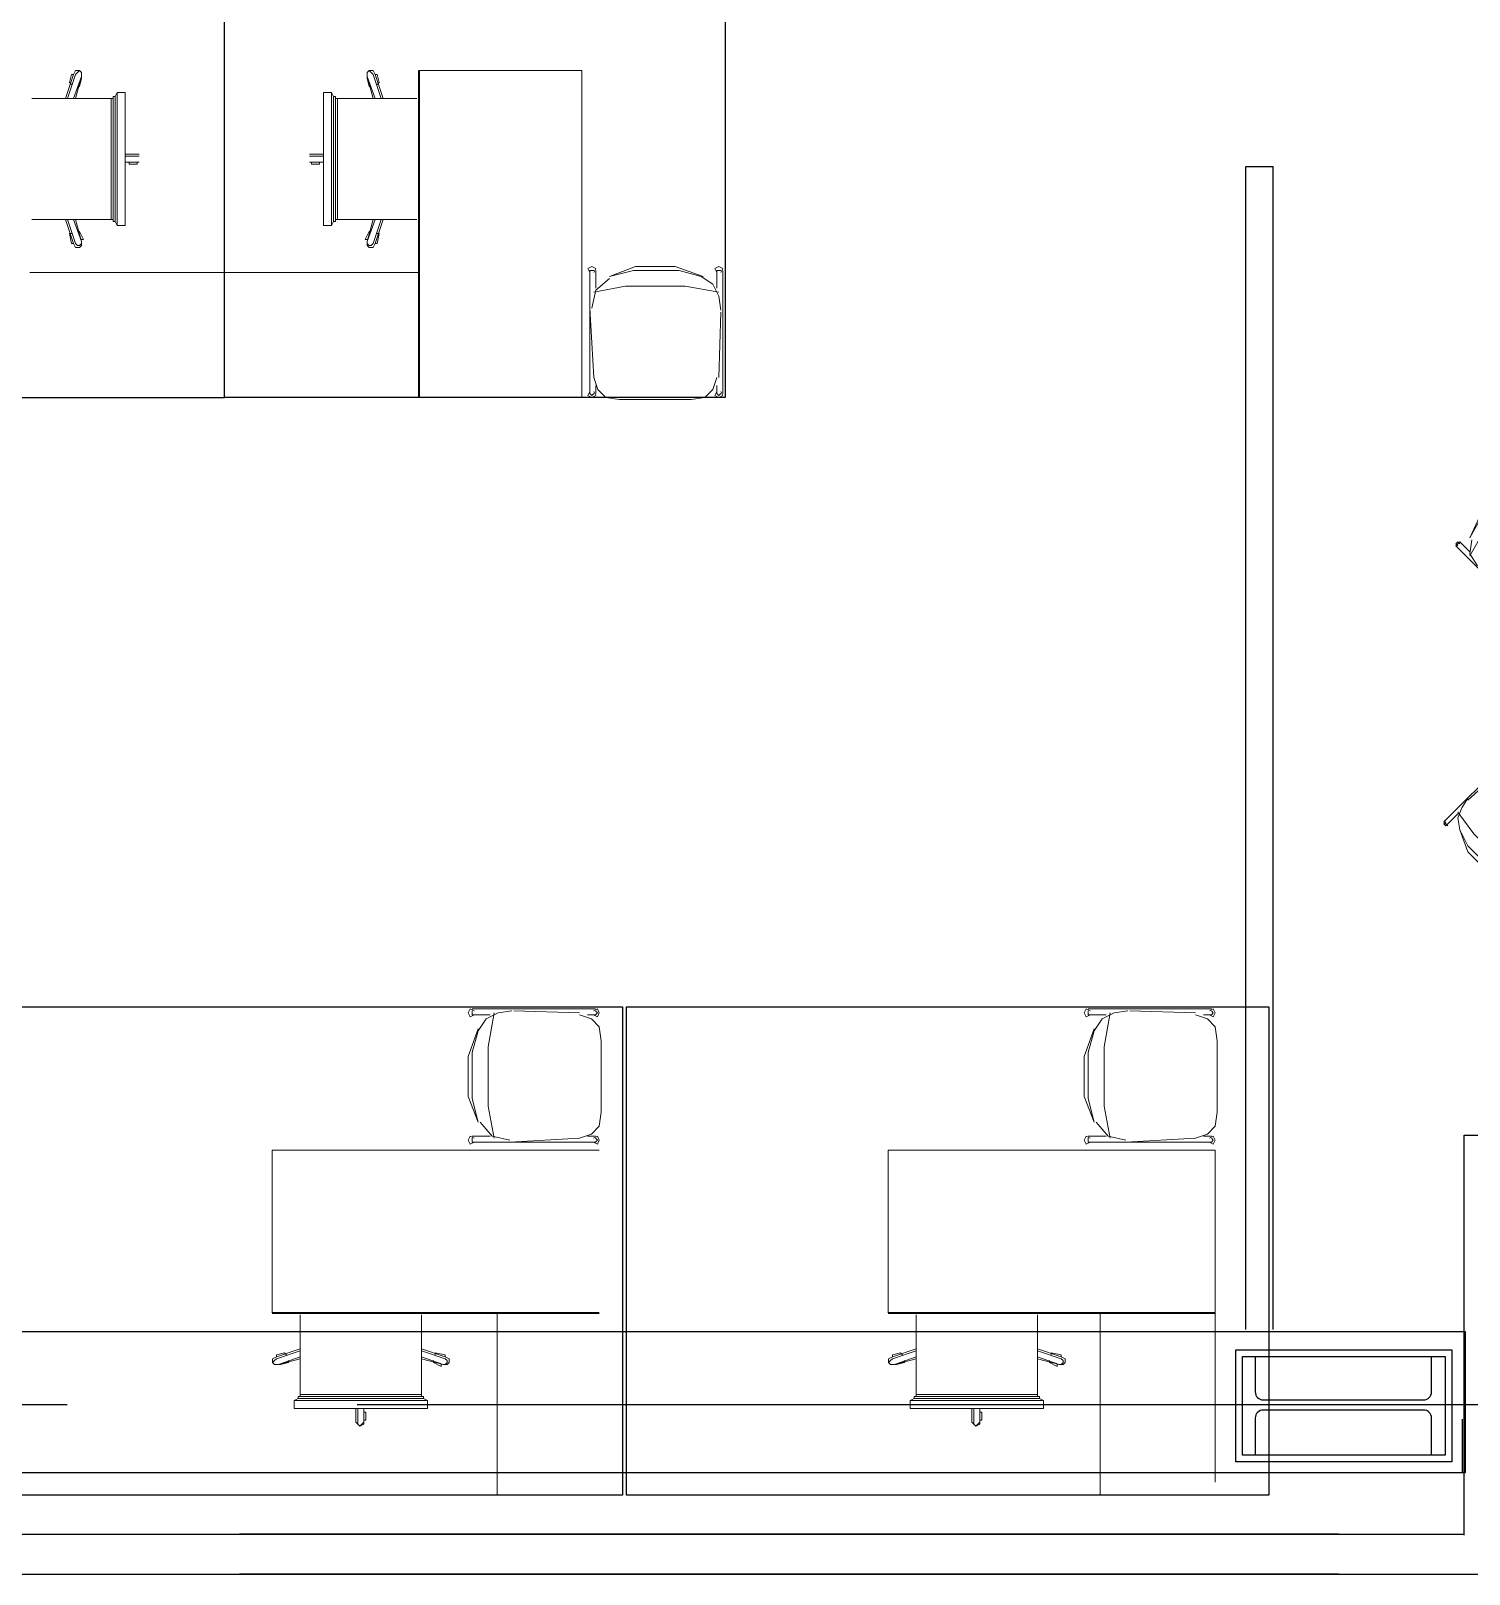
# Model space of a CAD drawing. Header units: millimetres. Extents: x 2148 to 2681, y 758 to 986.
# Drawn here: x 2612.833 to 2615.483, y 926.658 to 929.501 of the extents above; entities that cross this region are included whole.
import ezdxf

# ---------------------------------------------------------------- set-up
doc = ezdxf.new("R2010")
doc.units = ezdxf.units.MM
doc.linetypes.add('CENTER2', pattern=[28.575, 19.05, -3.175, 3.175, -3.175])
for name, color, linetype in [('at_Entity', 7, 'Continuous'), ('COLUMN', 7, 'Continuous'), ('D', 1, 'Continuous'), ('DR', 7, 'Continuous'), ('S-COLS', 6, 'Continuous'), ('S_GRID LINES', 252, 'Continuous')]:
    doc.layers.add(name, color=color, linetype=linetype)

# ---------------------------------------------------------------- blocks, each defined once
blk = doc.blocks.new('R')
at = {"layer": 'at_Entity', "color": 0, "lineweight": 15}
for p, q in [((-77676.6371, -2183.0027), (-77676.6445, -2183.0101)), ((-77676.6408, -2183.0027), (-77676.6445, -2183.0064)), ((-77676.6371, -2183.0064), (-77676.6408, -2183.0027)), ((-77676.6371, -2183.0027), (-77676.5127, -2183.1308)), ((-77676.692, -2183.0467), (-77676.6518, -2183.0284)), ((-77676.6847, -2183.0467), (-77676.6518, -2183.0284)), ((-77676.6225, -2183.0284), (-77676.6628, -2183.0576)), ((-77676.6298, -2183.0247), (-77676.6518, -2183.0284)), ((-77676.6445, -2183.0064), (-77676.6408, -2183.0101)), ((-77676.6262, -2183.0284), (-77676.6445, -2183.0101)), ((-77676.6115, -2183.032), (-77676.6298, -2183.0247)), ((-77676.5932, -2183.043), (-77676.6115, -2183.032)), ((-77676.165, -2183.0174), (-77676.2931, -2183.1455)), ((-77676.1796, -2183.043), (-77676.1613, -2183.0247)), ((-77676.1577, -2183.0174), (-77676.165, -2183.0174)), ((-77676.1613, -2183.0174), (-77676.165, -2183.021)), ((-77676.1577, -2183.021), (-77676.1613, -2183.0174)), ((-77676.1613, -2183.0247), (-77676.1577, -2183.021)), ((-77676.1577, -2183.0247), (-77676.1577, -2183.0174)), ((-77676.7323, -2183.0942), (-77676.6847, -2183.0467)), ((-77676.7323, -2183.0869), (-77676.692, -2183.0467)), ((-77676.6628, -2183.0576), (-77676.725, -2183.1162)), ((-77676.531, -2183.1162), (-77676.5969, -2183.0467)), ((-77676.2711, -2183.1345), (-77676.2053, -2183.0613)), ((-77676.1906, -2183.0503), (-77676.2089, -2183.0613)), ((-77676.1723, -2183.043), (-77676.1906, -2183.0503)), ((-77676.1833, -2183.043), (-77676.143, -2183.0723)), ((-77676.1504, -2183.0467), (-77676.1723, -2183.043)), ((-77676.1211, -2183.0613), (-77676.1504, -2183.0467)), ((-77676.1101, -2183.0613), (-77676.1504, -2183.0467)), ((-77676.0698, -2183.1089), (-77676.1211, -2183.0613)), ((-77676.0698, -2183.1016), (-77676.1101, -2183.0613)), ((-77676.7323, -2183.0869), (-77676.7506, -2183.1272)), ((-77676.143, -2183.0723), (-77676.0808, -2183.1345)), ((-77676.7506, -2183.1272), (-77676.7323, -2183.0942)), ((-77676.725, -2183.1162), (-77676.7506, -2183.1601)), ((-77676.0698, -2183.1016), (-77676.0552, -2183.1418)), ((-77676.0552, -2183.1418), (-77676.0698, -2183.1089)), ((-77676.7726, -2183.1345), (-77676.7762, -2183.1382)), ((-77676.7689, -2183.1345), (-77676.7762, -2183.1418)), ((-77676.7762, -2183.1382), (-77676.7726, -2183.1418)), ((-77676.7762, -2183.1418), (-77676.6518, -2183.2663)), ((-77676.7689, -2183.1382), (-77676.7726, -2183.1345)), ((-77676.7506, -2183.1528), (-77676.7689, -2183.1345)), ((-77676.7469, -2183.1308), (-77676.7506, -2183.1565)), ((-77676.5237, -2183.1345), (-77676.5347, -2183.1199)), ((-77676.5273, -2183.1528), (-77676.5237, -2183.1345)), ((-77676.5164, -2183.1345), (-77676.5237, -2183.1272)), ((-77676.52, -2183.1308), (-77676.5164, -2183.1345)), ((-77676.52, -2183.1345), (-77676.5127, -2183.1345)), ((-77676.5127, -2183.1308), (-77676.5164, -2183.1272)), ((-77676.5164, -2183.1345), (-77676.5127, -2183.1308)), ((-77676.5127, -2183.1345), (-77676.5127, -2183.1272)), ((-77676.2894, -2183.1455), (-77676.2931, -2183.1491)), ((-77676.2931, -2183.1455), (-77676.2858, -2183.1528)), ((-77676.2858, -2183.1491), (-77676.2785, -2183.1455)), ((-77676.2711, -2183.1345), (-77676.2821, -2183.1491)), ((-77676.0808, -2183.1345), (-77676.0515, -2183.1748)), ((-77676.0515, -2183.1711), (-77676.0552, -2183.1455)), ((-77676.7506, -2183.1565), (-77676.736, -2183.1784)), ((-77676.5347, -2183.1674), (-77676.6115, -2183.2443)), ((-77676.5383, -2183.1674), (-77676.5273, -2183.1528)), ((-77676.2931, -2183.1491), (-77676.2894, -2183.1528)), ((-77676.2894, -2183.1528), (-77676.2858, -2183.1491)), ((-77676.2821, -2183.1491), (-77676.2785, -2183.1674)), ((-77676.2785, -2183.1674), (-77676.2675, -2183.1821)), ((-77676.0259, -2183.1565), (-77676.154, -2183.2846)), ((-77676.0662, -2183.1931), (-77676.0515, -2183.1711)), ((-77676.0515, -2183.1674), (-77676.0332, -2183.1491)), ((-77676.0296, -2183.1491), (-77676.0332, -2183.1528)), ((-77676.0259, -2183.1491), (-77676.0332, -2183.1491)), ((-77676.0259, -2183.1528), (-77676.0296, -2183.1491)), ((-77676.0296, -2183.1565), (-77676.0259, -2183.1528)), ((-77676.0259, -2183.1565), (-77676.0259, -2183.1491)), ((-77676.6628, -2183.248), (-77676.7396, -2183.1784)), ((-77676.2675, -2183.1821), (-77676.1943, -2183.2589)), ((-77676.143, -2183.2626), (-77676.0662, -2183.1931)), ((-77676.6591, -2183.2443), (-77676.6445, -2183.2553)), ((-77676.6445, -2183.2626), (-77676.6518, -2183.2553)), ((-77676.6445, -2183.2553), (-77676.6262, -2183.2516)), ((-77676.6262, -2183.2516), (-77676.6115, -2183.2406)), ((-77676.1906, -2183.2589), (-77676.176, -2183.2699)), ((-77676.6518, -2183.2663), (-77676.6481, -2183.2699)), ((-77676.6518, -2183.2699), (-77676.6445, -2183.2699)), ((-77676.6445, -2183.2663), (-77676.6481, -2183.2626)), ((-77676.6481, -2183.2699), (-77676.6445, -2183.2663)), ((-77676.6445, -2183.2699), (-77676.6445, -2183.2626)), ((-77676.176, -2183.2699), (-77676.1577, -2183.2736)), ((-77676.1613, -2183.2772), (-77676.154, -2183.2699)), ((-77676.1613, -2183.2772), (-77676.154, -2183.2846)), ((-77676.1577, -2183.2772), (-77676.1613, -2183.2809)), ((-77676.1613, -2183.2809), (-77676.1577, -2183.2846)), ((-77676.1577, -2183.2736), (-77676.143, -2183.2626)), ((-77676.1577, -2183.2846), (-77676.154, -2183.2809)), ((-77676.1357, -2183.5078), (-77676.1394, -2183.5115)), ((-77676.1321, -2183.5078), (-77676.1394, -2183.5151)), ((-77676.1394, -2183.5115), (-77676.1357, -2183.5151)), ((-77676.1394, -2183.5151), (-77676.1321, -2183.5225)), ((-77676.1321, -2183.5115), (-77676.1357, -2183.5078)), ((-77676.0076, -2183.6359), (-77676.1321, -2183.5078)), ((-77676.7982, -2183.6506), (-77676.6701, -2183.5225)), ((-77676.6811, -2183.5444), (-77676.7543, -2183.6103)), ((-77676.6664, -2183.5334), (-77676.6811, -2183.5444)), ((-77676.6664, -2183.5225), (-77676.6701, -2183.5261)), ((-77676.6628, -2183.5225), (-77676.6701, -2183.5225)), ((-77676.6628, -2183.5298), (-77676.6701, -2183.5371)), ((-77676.6628, -2183.5261), (-77676.6664, -2183.5225)), ((-77676.6664, -2183.5298), (-77676.6628, -2183.5261)), ((-77676.6481, -2183.5371), (-77676.6664, -2183.5334)), ((-77676.6628, -2183.5298), (-77676.6628, -2183.5225)), ((-77676.6335, -2183.5481), (-77676.6481, -2183.5371)), ((-77676.1723, -2183.5334), (-77676.2492, -2183.6066)), ((-77676.1577, -2183.5225), (-77676.1723, -2183.5334)), ((-77676.1394, -2183.5188), (-77676.1577, -2183.5225)), ((-77676.1247, -2183.5298), (-77676.1394, -2183.5188)), ((-77676.1211, -2183.5298), (-77676.0479, -2183.592)), ((-77676.6298, -2183.5481), (-77676.5566, -2183.6213)), ((-77676.0369, -2183.6103), (-77676.0479, -2183.592)), ((-77676.7652, -2183.6249), (-77676.7726, -2183.6432)), ((-77676.7543, -2183.6066), (-77676.7652, -2183.6249)), ((-77676.5456, -2183.6396), (-77676.5566, -2183.6249)), ((-77676.2565, -2183.6249), (-77676.2602, -2183.6432)), ((-77676.2455, -2183.6103), (-77676.2565, -2183.6249)), ((-77676.0332, -2183.6176), (-77676.0589, -2183.6579)), ((-77676.0296, -2183.6286), (-77676.0369, -2183.6103)), ((-77676.0332, -2183.6506), (-77676.0296, -2183.6286)), ((-77676.0296, -2183.6213), (-77676.0113, -2183.6396)), ((-77676.7982, -2183.6506), (-77676.7909, -2183.6579)), ((-77676.7945, -2183.6506), (-77676.7982, -2183.6542)), ((-77676.7982, -2183.6542), (-77676.7945, -2183.6579)), ((-77676.7945, -2183.6579), (-77676.7909, -2183.6542)), ((-77676.7726, -2183.6359), (-77676.7909, -2183.6542)), ((-77676.7726, -2183.6323), (-77676.7433, -2183.6725)), ((-77676.7726, -2183.6432), (-77676.7689, -2183.6652)), ((-77676.553, -2183.6725), (-77676.542, -2183.6579)), ((-77676.542, -2183.6579), (-77676.5456, -2183.6396)), ((-77676.5383, -2183.6542), (-77676.5456, -2183.6615)), ((-77676.531, -2183.6542), (-77676.5383, -2183.6542)), ((-77676.5347, -2183.6542), (-77676.5383, -2183.6579)), ((-77676.531, -2183.6579), (-77676.5347, -2183.6542)), ((-77676.5347, -2183.6615), (-77676.531, -2183.6579)), ((-77676.531, -2183.6615), (-77676.531, -2183.6542)), ((-77676.2638, -2183.6396), (-77676.2711, -2183.6469)), ((-77676.2675, -2183.6396), (-77676.2711, -2183.6432)), ((-77676.2711, -2183.6432), (-77676.2675, -2183.6469)), ((-77676.1467, -2183.7713), (-77676.2711, -2183.6469)), ((-77676.2675, -2183.6396), (-77676.2602, -2183.6469)), ((-77676.2638, -2183.6432), (-77676.2675, -2183.6396)), ((-77676.2602, -2183.6432), (-77676.2492, -2183.6579)), ((-77676.2528, -2183.6579), (-77676.1833, -2183.7347)), ((-77676.0589, -2183.6579), (-77676.1211, -2183.7201)), ((-77676.0515, -2183.6798), (-77676.0332, -2183.6506)), ((-77676.0479, -2183.6908), (-77676.0332, -2183.6506)), ((-77676.0149, -2183.6359), (-77676.0113, -2183.6396)), ((-77676.0149, -2183.6396), (-77676.0076, -2183.6396)), ((-77676.0076, -2183.6359), (-77676.0113, -2183.6323)), ((-77676.0113, -2183.6396), (-77676.0076, -2183.6359)), ((-77676.0076, -2183.6396), (-77676.0076, -2183.6323)), ((-77676.7543, -2183.6945), (-77676.7689, -2183.6652)), ((-77676.7543, -2183.7055), (-77676.7689, -2183.6652)), ((-77676.7433, -2183.6725), (-77676.6811, -2183.7347)), ((-77676.6591, -2183.7896), (-77676.531, -2183.6615)), ((-77676.553, -2183.6725), (-77676.6225, -2183.7494)), ((-77676.0991, -2183.7274), (-77676.0515, -2183.6798)), ((-77676.703, -2183.7457), (-77676.7543, -2183.6945)), ((-77676.714, -2183.7457), (-77676.7543, -2183.7055)), ((-77676.0918, -2183.7311), (-77676.0479, -2183.6908)), ((-77676.6811, -2183.7347), (-77676.6408, -2183.764)), ((-77676.1796, -2183.7311), (-77676.1577, -2183.7457)), ((-77676.1211, -2183.7201), (-77676.1613, -2183.7457)), ((-77676.1321, -2183.7457), (-77676.0991, -2183.7274)), ((-77676.0918, -2183.7311), (-77676.1321, -2183.7457)), ((-77676.714, -2183.7457), (-77676.6737, -2183.7604)), ((-77676.6737, -2183.7604), (-77676.703, -2183.7457)), ((-77676.6701, -2183.7604), (-77676.6445, -2183.764)), ((-77676.6445, -2183.764), (-77676.6628, -2183.7823)), ((-77676.6445, -2183.764), (-77676.6225, -2183.7494)), ((-77676.6628, -2183.7823), (-77676.6664, -2183.786)), ((-77676.6664, -2183.7823), (-77676.6591, -2183.7896)), ((-77676.6664, -2183.786), (-77676.6628, -2183.7896)), ((-77676.6628, -2183.7896), (-77676.6591, -2183.786))]:
    blk.add_line(p, q, dxfattribs=at)
at = {"layer": 'at_Entity', "color": 0, "lineweight": 35}
for p, q in [((-77676.4029, -2183.204), (-77676.4468, -2183.2077)), ((-77676.3626, -2183.2114), (-77676.4029, -2183.204)), ((-77676.4871, -2183.2187), (-77676.5237, -2183.237)), ((-77676.4468, -2183.2077), (-77676.4871, -2183.2187)), ((-77676.3224, -2183.226), (-77676.3626, -2183.2114)), ((-77676.2858, -2183.2516), (-77676.3224, -2183.226)), ((-77676.5237, -2183.237), (-77676.5566, -2183.2663)), ((-77676.2565, -2183.2809), (-77676.2858, -2183.2516)), ((-77676.5566, -2183.2663), (-77676.5822, -2183.2992)), ((-77676.2345, -2183.3175), (-77676.2565, -2183.2809)), ((-77676.5822, -2183.2992), (-77676.6005, -2183.3395)), ((-77676.2199, -2183.3578), (-77676.2345, -2183.3175)), ((-77676.6005, -2183.3395), (-77676.6115, -2183.3797)), ((-77676.2162, -2183.4017), (-77676.2199, -2183.3578)), ((-77676.6115, -2183.3797), (-77676.6115, -2183.4236)), ((-77676.2199, -2183.4456), (-77676.2162, -2183.4017)), ((-77676.6115, -2183.4236), (-77676.6005, -2183.4639)), ((-77676.2345, -2183.4859), (-77676.2199, -2183.4456)), ((-77676.6005, -2183.4639), (-77676.5822, -2183.5042)), ((-77676.2565, -2183.5225), (-77676.2345, -2183.4859)), ((-77676.5822, -2183.5042), (-77676.5566, -2183.5371)), ((-77676.5566, -2183.5371), (-77676.5237, -2183.5664)), ((-77676.2858, -2183.5517), (-77676.2565, -2183.5225)), ((-77676.5237, -2183.5664), (-77676.4871, -2183.5847)), ((-77676.3224, -2183.5774), (-77676.2858, -2183.5517)), ((-77676.4871, -2183.5847), (-77676.4468, -2183.5957)), ((-77676.4468, -2183.5957), (-77676.4029, -2183.5993)), ((-77676.4029, -2183.5993), (-77676.3626, -2183.592)), ((-77676.3626, -2183.592), (-77676.3224, -2183.5774))]:
    blk.add_line(p, q, dxfattribs=at)

msp = doc.modelspace()

# ---------------------------------------------------------------- linework, layer by layer
at = {"layer": 'at_Entity', "color": 0, "lineweight": 15}
for p, q in [((2612.911549, 929.4206343, 0), (2612.896909, 929.3767144, 0)), ((2612.9152089, 929.4206343, 0), (2612.9005689, 929.3767144, 0)), ((2612.9078886, 929.4206343, 0), (2612.9042287, 929.4059943, 0)), ((2612.911549, 929.4206343, 0), (2612.9078886, 929.4206343, 0)), ((2612.9152089, 929.427954, 0), (2612.911549, 929.4206343, 0)), ((2612.911549, 929.3767144, 0), (2612.926189, 929.4169745, 0)), ((2612.9225286, 929.427954, 0), (2612.9152089, 929.427954, 0)), ((2612.9188687, 929.4242942, 0), (2612.9152089, 929.4206343, 0)), ((2612.926189, 929.4169745, 0), (2612.9152089, 929.3767144, 0)), ((2612.9225286, 929.427954, 0), (2612.9188687, 929.4242942, 0)), ((2612.926189, 929.4242942, 0), (2612.9225286, 929.427954, 0)), ((2612.926189, 929.4242942, 0), (2612.9225286, 929.427954, 0)), ((2612.9225286, 929.3986747, 0), (2612.926189, 929.4133147, 0)), ((2612.926189, 929.4169745, 0), (2612.926189, 929.4242942, 0)), ((2612.926189, 929.4206343, 0), (2612.926189, 929.4242942, 0)), ((2612.926189, 929.4133147, 0), (2612.926189, 929.4169745, 0)), ((2613.4525259, 929.4242942, 0), (2613.4561863, 929.427954, 0)), ((2613.4525259, 929.4242942, 0), (2613.4561863, 929.427954, 0)), ((2613.4525259, 929.4169745, 0), (2613.4525259, 929.4242942, 0)), ((2613.4525259, 929.4206343, 0), (2613.4525259, 929.4242942, 0)), ((2613.4671659, 929.3767144, 0), (2613.4525259, 929.4169745, 0)), ((2613.4525259, 929.4169745, 0), (2613.463506, 929.3767144, 0)), ((2613.4525259, 929.4133147, 0), (2613.4525259, 929.4169745, 0)), ((2613.4561863, 929.3986747, 0), (2613.4525259, 929.4133147, 0)), ((2613.4561863, 929.427954, 0), (2613.463506, 929.427954, 0)), ((2613.4561863, 929.427954, 0), (2613.4598462, 929.4242942, 0)), ((2613.4598462, 929.4242942, 0), (2613.463506, 929.4206343, 0)), ((2613.463506, 929.427954, 0), (2613.4671659, 929.4206343, 0)), ((2613.463506, 929.4206343, 0), (2613.478146, 929.3767144, 0)), ((2613.4671659, 929.4206343, 0), (2613.4818059, 929.3767144, 0)), ((2613.4671659, 929.4206343, 0), (2613.4708263, 929.4206343, 0)), ((2613.4708263, 929.4206343, 0), (2613.4744862, 929.4059943, 0)), ((2613.8478052, 929.4283839, 0), (2613.5476862, 929.4283839, 0)), ((2613.8478052, 929.4283839, 0), (2613.8478052, 928.8256652, 0)), ((2612.9042287, 929.4059943, 0), (2612.9078886, 929.4023345, 0)), ((2612.9188687, 929.3986747, 0), (2612.9225286, 929.3986747, 0)), ((2612.9920687, 929.3876945, 0), (2612.9884089, 929.3803742, 0)), ((2612.9957285, 929.3876945, 0), (2612.9920687, 929.3876945, 0)), ((2612.9920687, 929.3876945, 0), (2612.9920687, 929.142475, 0)), ((2612.9957285, 929.3876945, 0), (2612.9993884, 929.3876945, 0)), ((2613.0067087, 929.3876945, 0), (2612.9993884, 929.3876945, 0)), ((2613.0067087, 929.3803742, 0), (2613.0067087, 929.3876945, 0)), ((2613.3720062, 929.3803742, 0), (2613.3720062, 929.3876945, 0)), ((2613.3720062, 929.3876945, 0), (2613.3793265, 929.3876945, 0)), ((2613.3829864, 929.3876945, 0), (2613.3793265, 929.3876945, 0)), ((2613.3829864, 929.3876945, 0), (2613.3866462, 929.3876945, 0)), ((2613.3866462, 929.3876945, 0), (2613.390306, 929.3803742, 0)), ((2613.3866462, 929.3876945, 0), (2613.3866462, 929.142475, 0)), ((2613.4598462, 929.3986747, 0), (2613.4561863, 929.3986747, 0)), ((2613.4744862, 929.4059943, 0), (2613.4708263, 929.4023345, 0)), ((2612.9810886, 929.3767144, 0), (2612.8346892, 929.3767144, 0)), ((2612.984749, 929.3767144, 0), (2612.9810886, 929.3767144, 0)), ((2612.9810886, 929.3767144, 0), (2612.9810886, 929.1534545, 0)), ((2612.9884089, 929.3803742, 0), (2612.984749, 929.3803742, 0)), ((2612.984749, 929.3803742, 0), (2612.984749, 929.1497947, 0)), ((2612.984749, 929.3730545, 0), (2612.984749, 929.3767144, 0)), ((2612.9884089, 929.3803742, 0), (2612.9884089, 929.1497947, 0)), ((2613.0067087, 929.1497947, 0), (2613.0067087, 929.3803742, 0)), ((2613.3720062, 929.1497947, 0), (2613.3720062, 929.3803742, 0)), ((2613.390306, 929.3803742, 0), (2613.390306, 929.1497947, 0)), ((2613.390306, 929.3803742, 0), (2613.3939659, 929.3803742, 0)), ((2613.3939659, 929.3803742, 0), (2613.3939659, 929.1497947, 0)), ((2613.3939659, 929.3730545, 0), (2613.3939659, 929.3767144, 0)), ((2613.3939659, 929.3767144, 0), (2613.3976263, 929.3767144, 0)), ((2613.3976263, 929.3767144, 0), (2613.3976263, 929.1534545, 0)), ((2613.3976263, 929.3767144, 0), (2613.5440257, 929.3767144, 0)), ((2613.0323289, 929.2742344, 0), (2613.0067087, 929.2742344, 0)), ((2613.0323289, 929.2705745, 0), (2613.0067087, 929.2705745, 0)), ((2613.0286684, 929.2742344, 0), (2613.0140284, 929.2742344, 0)), ((2613.346386, 929.2742344, 0), (2613.3720062, 929.2742344, 0)), ((2613.346386, 929.2705745, 0), (2613.3720062, 929.2705745, 0)), ((2613.3500465, 929.2742344, 0), (2613.3646865, 929.2742344, 0)), ((2613.0067087, 929.2595944, 0), (2613.0323289, 929.2595944, 0)), ((2613.0323289, 929.2595944, 0), (2613.0067087, 929.2595944, 0)), ((2613.0140284, 929.2595944, 0), (2613.0140284, 929.2559345, 0)), ((2613.0140284, 929.2559345, 0), (2613.0286684, 929.2559345, 0)), ((2613.0286684, 929.2559345, 0), (2613.0286684, 929.2595944, 0)), ((2613.3720062, 929.2595944, 0), (2613.346386, 929.2595944, 0)), ((2613.346386, 929.2595944, 0), (2613.3720062, 929.2595944, 0)), ((2613.3500465, 929.2559345, 0), (2613.3500465, 929.2595944, 0)), ((2613.3646865, 929.2559345, 0), (2613.3500465, 929.2559345, 0)), ((2613.3646865, 929.2595944, 0), (2613.3646865, 929.2559345, 0)), ((2612.984749, 929.1534545, 0), (2612.984749, 929.157115, 0)), ((2613.3939659, 929.1534545, 0), (2613.3939659, 929.157115, 0)), ((2612.8346892, 929.1534545, 0), (2612.9810886, 929.1534545, 0)), ((2612.896909, 929.1534545, 0), (2612.911549, 929.1095352, 0)), ((2612.9152089, 929.1095352, 0), (2612.9005689, 929.1534545, 0)), ((2612.9078886, 929.127835, 0), (2612.9042287, 929.127835, 0)), ((2612.9042287, 929.127835, 0), (2612.9078886, 929.1095352, 0)), ((2612.911549, 929.1534545, 0), (2612.926189, 929.113195, 0)), ((2612.926189, 929.113195, 0), (2612.9152089, 929.1534545, 0)), ((2612.9225286, 929.1314949, 0), (2612.9188687, 929.1314949, 0)), ((2612.9298489, 929.1168549, 0), (2612.9225286, 929.1314949, 0)), ((2612.9810886, 929.1534545, 0), (2612.984749, 929.1534545, 0)), ((2612.984749, 929.1497947, 0), (2612.9884089, 929.1497947, 0)), ((2612.9884089, 929.1497947, 0), (2612.9920687, 929.142475, 0)), ((2612.9920687, 929.142475, 0), (2612.9957285, 929.142475, 0)), ((2612.9957285, 929.142475, 0), (2612.9993884, 929.142475, 0)), ((2612.9993884, 929.142475, 0), (2613.0067087, 929.142475, 0)), ((2613.0067087, 929.142475, 0), (2613.0067087, 929.1497947, 0)), ((2613.3720062, 929.142475, 0), (2613.3720062, 929.1497947, 0)), ((2613.3793265, 929.142475, 0), (2613.3720062, 929.142475, 0)), ((2613.3829864, 929.142475, 0), (2613.3793265, 929.142475, 0)), ((2613.3866462, 929.142475, 0), (2613.3829864, 929.142475, 0)), ((2613.390306, 929.1497947, 0), (2613.3866462, 929.142475, 0)), ((2613.3939659, 929.1497947, 0), (2613.390306, 929.1497947, 0)), ((2613.3976263, 929.1534545, 0), (2613.3939659, 929.1534545, 0)), ((2613.5440257, 929.1534545, 0), (2613.3976263, 929.1534545, 0)), ((2613.448866, 929.1168549, 0), (2613.4561863, 929.1314949, 0)), ((2613.4671659, 929.1534545, 0), (2613.4525259, 929.113195, 0)), ((2613.4525259, 929.113195, 0), (2613.463506, 929.1534545, 0)), ((2613.4561863, 929.1314949, 0), (2613.4598462, 929.1314949, 0)), ((2613.463506, 929.1095352, 0), (2613.478146, 929.1534545, 0)), ((2613.4818059, 929.1534545, 0), (2613.4671659, 929.1095352, 0)), ((2613.4708263, 929.127835, 0), (2613.4744862, 929.127835, 0)), ((2613.4744862, 929.127835, 0), (2613.4708263, 929.1095352, 0)), ((2612.9078886, 929.1095352, 0), (2612.911549, 929.1095352, 0)), ((2612.911549, 929.1095352, 0), (2612.9152089, 929.1022149, 0)), ((2612.9188687, 929.1058747, 0), (2612.9152089, 929.1095352, 0)), ((2612.9152089, 929.1022149, 0), (2612.9225286, 929.1022149, 0)), ((2612.9225286, 929.1058747, 0), (2612.9188687, 929.1058747, 0)), ((2612.926189, 929.1095352, 0), (2612.9225286, 929.1058747, 0)), ((2612.9225286, 929.1022149, 0), (2612.926189, 929.1058747, 0)), ((2612.926189, 929.1168549, 0), (2612.9298489, 929.1168549, 0)), ((2612.926189, 929.1058747, 0), (2612.926189, 929.113195, 0)), ((2612.926189, 929.113195, 0), (2612.926189, 929.1095352, 0)), ((2613.4525259, 929.1168549, 0), (2613.448866, 929.1168549, 0)), ((2613.4525259, 929.1058747, 0), (2613.4525259, 929.113195, 0)), ((2613.4525259, 929.113195, 0), (2613.4525259, 929.1095352, 0)), ((2613.4525259, 929.1095352, 0), (2613.4561863, 929.1058747, 0)), ((2613.4561863, 929.1022149, 0), (2613.4525259, 929.1058747, 0)), ((2613.4561863, 929.1058747, 0), (2613.4598462, 929.1058747, 0)), ((2613.463506, 929.1022149, 0), (2613.4561863, 929.1022149, 0)), ((2613.4598462, 929.1058747, 0), (2613.463506, 929.1095352, 0)), ((2613.4671659, 929.1095352, 0), (2613.463506, 929.1022149, 0)), ((2613.4708263, 929.1095352, 0), (2613.4671659, 929.1095352, 0)), ((2612.8310287, 929.0562447, 0), (2613.1893575, 929.0562447, 0)), ((2613.5476862, 929.0562447, 0), (2613.1893575, 929.0562447, 0)), ((2613.8663614, 929.0672249, 0), (2613.8590411, 929.063565, 0)), ((2613.8590411, 929.063565, 0), (2613.8627015, 929.0562453, 0)), ((2613.8627015, 929.0599052, 0), (2613.8627015, 928.8329855, 0)), ((2613.8700212, 929.0599052, 0), (2613.8627015, 929.0599052, 0)), ((2613.8736811, 929.063565, 0), (2613.8663614, 929.0672249, 0)), ((2613.8700212, 929.0562453, 0), (2613.8736811, 929.063565, 0)), ((2613.8736811, 929.0269653, 0), (2613.8736811, 929.0599052, 0)), ((2613.8993012, 929.0452652, 0), (2613.8736811, 929.0233049, 0)), ((2613.9468811, 929.0672249, 0), (2613.8993012, 929.048925, 0)), ((2613.8993012, 929.048925, 0), (2613.9432212, 929.0599052, 0)), ((2613.9432212, 929.0599052, 0), (2614.0274007, 929.0599052, 0)), ((2613.9468811, 929.0672249, 0), (2614.020081, 929.0672249, 0)), ((2614.020081, 929.0672249, 0), (2614.0713207, 929.048925, 0)), ((2614.0274007, 929.0599052, 0), (2614.0676609, 929.048925, 0)), ((2614.0896206, 929.034285, 0), (2614.0676609, 929.048925, 0)), ((2614.1006007, 929.0672249, 0), (2614.093281, 929.063565, 0)), ((2614.093281, 929.063565, 0), (2614.0969409, 929.0562453, 0)), ((2614.0969409, 929.0269653, 0), (2614.0969409, 929.0599052, 0)), ((2614.1042606, 929.0599052, 0), (2614.0969409, 929.0599052, 0)), ((2614.107921, 929.063565, 0), (2614.1006007, 929.0672249, 0)), ((2614.1042606, 929.0562453, 0), (2614.107921, 929.063565, 0)), ((2614.107921, 929.0599052, 0), (2614.107921, 928.8329855, 0)), ((2613.8736811, 929.0233049, 0), (2613.8663614, 928.990365, 0)), ((2613.9285812, 929.0306252, 0), (2613.8700212, 929.019645, 0)), ((2614.0383809, 929.0306252, 0), (2613.9285812, 929.0306252, 0)), ((2614.1006007, 929.019645, 0), (2614.0383809, 929.0306252, 0)), ((2614.1006007, 929.0123253, 0), (2614.0896206, 929.034285, 0)), ((2613.8700212, 928.8622655, 0), (2613.8627015, 928.990365, 0)), ((2614.1042606, 928.9867052, 0), (2614.1006007, 929.0123253, 0)), ((2614.1006007, 928.8622655, 0), (2614.1042606, 928.9830453, 0)), ((2613.8700212, 928.8622655, 0), (2613.8773415, 928.8403052, 0)), ((2613.8736811, 928.8329855, 0), (2613.8736811, 928.8476255, 0)), ((2614.0896206, 928.8403052, 0), (2614.0969409, 928.8622655, 0)), ((2614.0969409, 928.8329855, 0), (2614.0969409, 928.8476255, 0)), ((2612.5309097, 928.8256652, 0), (2613.1893575, 928.8256652, 0)), ((2613.8478052, 928.8256652, 0), (2613.1893575, 928.8256652, 0)), ((2613.8627015, 928.8366454, 0), (2613.8590411, 928.8293257, 0)), ((2613.8590411, 928.8293257, 0), (2613.8663614, 928.8256652, 0)), ((2613.8627015, 928.8329855, 0), (2613.8663614, 928.8293257, 0)), ((2613.8663614, 928.8293257, 0), (2613.8700212, 928.8329855, 0)), ((2613.8663614, 928.8256652, 0), (2613.8736811, 928.8293257, 0)), ((2613.8736811, 928.8293257, 0), (2613.8700212, 928.8366454, 0)), ((2613.8773415, 928.8403052, 0), (2613.8919809, 928.8256652, 0)), ((2613.8919809, 928.8256652, 0), (2613.9176011, 928.8220054, 0)), ((2614.049361, 928.8220054, 0), (2613.9176011, 928.8220054, 0)), ((2614.049361, 928.8220054, 0), (2614.0749806, 928.8256652, 0)), ((2614.0749806, 928.8256652, 0), (2614.0896206, 928.8403052, 0)), ((2614.0969409, 928.8366454, 0), (2614.093281, 928.8293257, 0)), ((2614.093281, 928.8293257, 0), (2614.1006007, 928.8256652, 0)), ((2614.0969409, 928.8329855, 0), (2614.1006007, 928.8293257, 0)), ((2614.1006007, 928.8293257, 0), (2614.1042606, 928.8329855, 0)), ((2614.1006007, 928.8256652, 0), (2614.107921, 928.8293257, 0)), ((2614.107921, 928.8293257, 0), (2614.1042606, 928.8366454, 0)), ((2613.6423816, 927.6989848, 0), (2613.6387218, 927.6916644, 0)), ((2613.6387218, 927.6916644, 0), (2613.6423816, 927.6843448, 0)), ((2613.6497013, 927.6953243, 0), (2613.6423816, 927.6989848, 0)), ((2613.6423816, 927.6843448, 0), (2613.6497013, 927.6880046, 0)), ((2613.6460415, 927.6989848, 0), (2613.8729611, 927.6989848, 0)), ((2613.6460415, 927.6953243, 0), (2613.6460415, 927.6880046, 0)), ((2613.6789813, 927.6880046, 0), (2613.6460415, 927.6880046, 0)), ((2613.6716616, 927.6806843, 0), (2613.6570216, 927.6587246, 0)), ((2613.6936213, 927.6916644, 0), (2613.6716616, 927.6806843, 0)), ((2613.6863016, 927.6916644, 0), (2613.6753215, 927.6294446, 0)), ((2613.7192415, 927.6953243, 0), (2613.6936213, 927.6916644, 0)), ((2613.8436811, 927.6916644, 0), (2613.7229013, 927.6953243, 0)), ((2613.8656414, 927.6806843, 0), (2613.8436811, 927.6880046, 0)), ((2613.8729611, 927.6880046, 0), (2613.8583211, 927.6880046, 0)), ((2613.8802814, 927.6660443, 0), (2613.8656414, 927.6806843, 0)), ((2613.876621, 927.6989848, 0), (2613.8693013, 927.6953243, 0)), ((2613.8693013, 927.6880046, 0), (2613.876621, 927.6843448, 0)), ((2613.876621, 927.6916644, 0), (2613.8729611, 927.6953243, 0)), ((2613.8729611, 927.6880046, 0), (2613.876621, 927.6916644, 0)), ((2613.8802814, 927.6916644, 0), (2613.876621, 927.6989848, 0)), ((2613.876621, 927.6843448, 0), (2613.8802814, 927.6916644, 0)), ((2614.7773962, 927.6989848, 0), (2614.7737364, 927.6916644, 0)), ((2614.7737364, 927.6916644, 0), (2614.7773962, 927.6843448, 0)), ((2614.7847159, 927.6953243, 0), (2614.7773962, 927.6989848, 0)), ((2614.7773962, 927.6843448, 0), (2614.7847159, 927.6880046, 0)), ((2614.7810561, 927.6989848, 0), (2615.0079757, 927.6989848, 0)), ((2614.7810561, 927.6953243, 0), (2614.7810561, 927.6880046, 0)), ((2614.8139959, 927.6880046, 0), (2614.7810561, 927.6880046, 0)), ((2614.8066762, 927.6806843, 0), (2614.7920362, 927.6587246, 0)), ((2614.8286359, 927.6916644, 0), (2614.8066762, 927.6806843, 0)), ((2614.8213162, 927.6916644, 0), (2614.8103361, 927.6294446, 0)), ((2614.8542561, 927.6953243, 0), (2614.8286359, 927.6916644, 0)), ((2614.9786957, 927.6916644, 0), (2614.8579159, 927.6953243, 0)), ((2615.000656, 927.6806843, 0), (2614.9786957, 927.6880046, 0)), ((2615.0079757, 927.6880046, 0), (2614.9933357, 927.6880046, 0)), ((2615.015296, 927.6660443, 0), (2615.000656, 927.6806843, 0)), ((2615.0116356, 927.6989848, 0), (2615.0043159, 927.6953243, 0)), ((2615.0043159, 927.6880046, 0), (2615.0116356, 927.6843448, 0)), ((2615.0116356, 927.6916644, 0), (2615.0079757, 927.6953243, 0)), ((2615.0079757, 927.6880046, 0), (2615.0116356, 927.6916644, 0)), ((2615.015296, 927.6916644, 0), (2615.0116356, 927.6989848, 0)), ((2615.0116356, 927.6843448, 0), (2615.015296, 927.6916644, 0)), ((2613.6387218, 927.6111448, 0), (2613.6570216, 927.6623845, 0)), ((2613.6460415, 927.6184645, 0), (2613.6570216, 927.6587246, 0)), ((2613.8839413, 927.6404248, 0), (2613.8802814, 927.6660443, 0)), ((2614.7737364, 927.6111448, 0), (2614.7920362, 927.6623845, 0)), ((2614.7810561, 927.6184645, 0), (2614.7920362, 927.6587246, 0)), ((2615.0189559, 927.6404248, 0), (2615.015296, 927.6660443, 0)), ((2613.6753215, 927.6294446, 0), (2613.6753215, 927.5196449, 0)), ((2613.8839413, 927.6404248, 0), (2613.8839413, 927.5086648, 0)), ((2614.8103361, 927.6294446, 0), (2614.8103361, 927.5196449, 0)), ((2615.0189559, 927.6404248, 0), (2615.0189559, 927.5086648, 0)), ((2613.6387218, 927.5379448, 0), (2613.6387218, 927.6111448, 0)), ((2613.6460415, 927.5342849, 0), (2613.6460415, 927.6184645, 0)), ((2614.7737364, 927.5379448, 0), (2614.7737364, 927.6111448, 0)), ((2614.7810561, 927.5342849, 0), (2614.7810561, 927.6184645, 0)), ((2613.6387218, 927.5379448, 0), (2613.6570216, 927.4903649, 0)), ((2614.7737364, 927.5379448, 0), (2614.7920362, 927.4903649, 0)), ((2613.6570216, 927.4903649, 0), (2613.6460415, 927.5342849, 0)), ((2613.6753215, 927.5196449, 0), (2613.6863016, 927.461085, 0)), ((2613.8802814, 927.4830446, 0), (2613.8839413, 927.5086648, 0)), ((2614.7920362, 927.4903649, 0), (2614.7810561, 927.5342849, 0)), ((2614.8103361, 927.5196449, 0), (2614.8213162, 927.461085, 0)), ((2615.015296, 927.4830446, 0), (2615.0189559, 927.5086648, 0)), ((2613.6606815, 927.4903649, 0), (2613.6826418, 927.4647448, 0)), ((2613.8656414, 927.4684053, 0), (2613.8802814, 927.4830446, 0)), ((2614.7956961, 927.4903649, 0), (2614.8176564, 927.4647448, 0)), ((2615.000656, 927.4684053, 0), (2615.015296, 927.4830446, 0)), ((2613.6423816, 927.4647448, 0), (2613.6387218, 927.4574251, 0)), ((2613.6387218, 927.4574251, 0), (2613.6423816, 927.4501048, 0)), ((2613.6497013, 927.461085, 0), (2613.6423816, 927.4647448, 0)), ((2613.6423816, 927.4501048, 0), (2613.6497013, 927.4537653, 0)), ((2613.6789813, 927.4647448, 0), (2613.6460415, 927.4647448, 0)), ((2613.6460415, 927.461085, 0), (2613.6460415, 927.4537653, 0)), ((2613.6460415, 927.4537653, 0), (2613.8729611, 927.4537653, 0)), ((2613.6826418, 927.4647448, 0), (2613.7155816, 927.4574251, 0)), ((2613.8436811, 927.461085, 0), (2613.7155816, 927.4537653, 0)), ((2613.8436811, 927.461085, 0), (2613.8656414, 927.4684053, 0)), ((2613.8729611, 927.4647448, 0), (2613.8583211, 927.4647448, 0)), ((2613.876621, 927.4647448, 0), (2613.8693013, 927.461085, 0)), ((2613.8693013, 927.4537653, 0), (2613.876621, 927.4501048, 0)), ((2613.876621, 927.4574251, 0), (2613.8729611, 927.461085, 0)), ((2613.8729611, 927.4537653, 0), (2613.876621, 927.4574251, 0)), ((2613.8802814, 927.4574251, 0), (2613.876621, 927.4647448, 0)), ((2613.876621, 927.4501048, 0), (2613.8802814, 927.4574251, 0)), ((2614.7773962, 927.4647448, 0), (2614.7737364, 927.4574251, 0)), ((2614.7737364, 927.4574251, 0), (2614.7773962, 927.4501048, 0)), ((2614.7847159, 927.461085, 0), (2614.7773962, 927.4647448, 0)), ((2614.7773962, 927.4501048, 0), (2614.7847159, 927.4537653, 0)), ((2614.8139959, 927.4647448, 0), (2614.7810561, 927.4647448, 0)), ((2614.7810561, 927.461085, 0), (2614.7810561, 927.4537653, 0)), ((2614.7810561, 927.4537653, 0), (2615.0079757, 927.4537653, 0)), ((2614.8176564, 927.4647448, 0), (2614.8505962, 927.4574251, 0)), ((2614.9786957, 927.461085, 0), (2614.8505962, 927.4537653, 0)), ((2614.9786957, 927.461085, 0), (2615.000656, 927.4684053, 0)), ((2615.0079757, 927.4647448, 0), (2614.9933357, 927.4647448, 0)), ((2615.0116356, 927.4647448, 0), (2615.0043159, 927.461085, 0)), ((2615.0043159, 927.4537653, 0), (2615.0116356, 927.4501048, 0)), ((2615.0116356, 927.4574251, 0), (2615.0079757, 927.461085, 0)), ((2615.0079757, 927.4537653, 0), (2615.0116356, 927.4574251, 0)), ((2615.015296, 927.4574251, 0), (2615.0116356, 927.4647448, 0)), ((2615.0116356, 927.4501048, 0), (2615.015296, 927.4574251, 0)), ((2613.2775628, 927.4388689, 0), (2613.2775628, 927.1387499, 0)), ((2613.2775628, 927.4388689, 0), (2613.8802814, 927.4388689, 0)), ((2613.9226946, 927.4388689, 0), (2613.9226946, 926.8030923, 0)), ((2614.4125774, 927.4388689, 0), (2614.4125774, 927.1387499, 0)), ((2614.4125774, 927.4388689, 0), (2615.015296, 927.4388689, 0)), ((2615.015296, 927.1387499, 0), (2615.015296, 927.4388689, 0)), ((2613.6921151, 927.1387499, 0), (2613.6921151, 926.8030923, 0)), ((2614.8030779, 927.1387499, 0), (2614.8030779, 926.8030923, 0)), ((2615.015296, 927.1387499, 0), (2615.015296, 926.826821, 0)), ((2613.3292323, 926.9886901, 0), (2613.3292323, 927.1350894, 0)), ((2613.5524921, 927.1350894, 0), (2613.5524921, 926.9886901, 0)), ((2614.4642469, 926.9886901, 0), (2614.4642469, 927.1350894, 0)), ((2614.6875067, 927.1350894, 0), (2614.6875067, 926.9886901, 0)), ((2613.2779926, 927.0545697, 0), (2613.2853123, 927.0582296, 0)), ((2613.2779926, 927.0472501, 0), (2613.2779926, 927.0545697, 0)), ((2613.2816525, 927.0509099, 0), (2613.2853123, 927.0545697, 0)), ((2613.2853123, 927.0582296, 0), (2613.3292323, 927.0728696, 0)), ((2613.2853123, 927.0545697, 0), (2613.3292323, 927.0692097, 0)), ((2613.2853123, 927.0618901, 0), (2613.2999523, 927.0655499, 0)), ((2613.2853123, 927.0582296, 0), (2613.2853123, 927.0618901, 0)), ((2613.3292323, 927.0582296, 0), (2613.2889721, 927.0435896, 0)), ((2613.2889721, 927.0435896, 0), (2613.3292323, 927.0545697, 0)), ((2613.2999523, 927.0655499, 0), (2613.3036121, 927.0618901, 0)), ((2613.5524921, 927.0728696, 0), (2613.5964115, 927.0582296, 0)), ((2613.5964115, 927.0545697, 0), (2613.5524921, 927.0692097, 0)), ((2613.5524921, 927.0582296, 0), (2613.5927516, 927.0435896, 0)), ((2613.5927516, 927.0435896, 0), (2613.5524921, 927.0545697, 0)), ((2613.5781116, 927.0618901, 0), (2613.5781116, 927.0655499, 0)), ((2613.5781116, 927.0655499, 0), (2613.5964115, 927.0618901, 0)), ((2613.5964115, 927.0618901, 0), (2613.5964115, 927.0582296, 0)), ((2613.5964115, 927.0582296, 0), (2613.6037318, 927.0545697, 0)), ((2613.6000719, 927.0509099, 0), (2613.5964115, 927.0545697, 0)), ((2613.6037318, 927.0545697, 0), (2613.6037318, 927.0472501, 0)), ((2614.4130072, 927.0545697, 0), (2614.4203269, 927.0582296, 0)), ((2614.4130072, 927.0472501, 0), (2614.4130072, 927.0545697, 0)), ((2614.4166671, 927.0509099, 0), (2614.4203269, 927.0545697, 0)), ((2614.4203269, 927.0582296, 0), (2614.4642469, 927.0728696, 0)), ((2614.4203269, 927.0545697, 0), (2614.4642469, 927.0692097, 0)), ((2614.4203269, 927.0618901, 0), (2614.4349669, 927.0655499, 0)), ((2614.4203269, 927.0582296, 0), (2614.4203269, 927.0618901, 0)), ((2614.4642469, 927.0582296, 0), (2614.4239867, 927.0435896, 0)), ((2614.4239867, 927.0435896, 0), (2614.4642469, 927.0545697, 0)), ((2614.4349669, 927.0655499, 0), (2614.4386267, 927.0618901, 0)), ((2614.6875067, 927.0728696, 0), (2614.7314261, 927.0582296, 0)), ((2614.7314261, 927.0545697, 0), (2614.6875067, 927.0692097, 0)), ((2614.6875067, 927.0582296, 0), (2614.7277662, 927.0435896, 0)), ((2614.7277662, 927.0435896, 0), (2614.6875067, 927.0545697, 0)), ((2614.7131262, 927.0618901, 0), (2614.7131262, 927.0655499, 0)), ((2614.7131262, 927.0655499, 0), (2614.7314261, 927.0618901, 0)), ((2614.7314261, 927.0618901, 0), (2614.7314261, 927.0582296, 0)), ((2614.7314261, 927.0582296, 0), (2614.7387464, 927.0545697, 0)), ((2614.7350865, 927.0509099, 0), (2614.7314261, 927.0545697, 0)), ((2614.7387464, 927.0545697, 0), (2614.7387464, 927.0472501, 0)), ((2613.2779926, 927.0472501, 0), (2613.2816525, 927.0509099, 0)), ((2613.2816525, 927.0435896, 0), (2613.2779926, 927.0472501, 0)), ((2613.2816525, 927.0435896, 0), (2613.2779926, 927.0472501, 0)), ((2613.2889721, 927.0435896, 0), (2613.2816525, 927.0435896, 0)), ((2613.2853123, 927.0435896, 0), (2613.2816525, 927.0435896, 0)), ((2613.292632, 927.0435896, 0), (2613.2889721, 927.0435896, 0)), ((2613.307272, 927.0472501, 0), (2613.292632, 927.0435896, 0)), ((2613.307272, 927.0509099, 0), (2613.307272, 927.0472501, 0)), ((2613.5744518, 927.0472501, 0), (2613.5744518, 927.0509099, 0)), ((2613.5890918, 927.0399298, 0), (2613.5744518, 927.0472501, 0)), ((2613.5890918, 927.0435896, 0), (2613.5890918, 927.0399298, 0)), ((2613.6000719, 927.0435896, 0), (2613.5927516, 927.0435896, 0)), ((2613.5927516, 927.0435896, 0), (2613.5964115, 927.0435896, 0)), ((2613.5964115, 927.0435896, 0), (2613.6000719, 927.0472501, 0)), ((2613.6000719, 927.0472501, 0), (2613.6000719, 927.0509099, 0)), ((2613.6037318, 927.0472501, 0), (2613.6000719, 927.0435896, 0)), ((2614.4130072, 927.0472501, 0), (2614.4166671, 927.0509099, 0)), ((2614.4166671, 927.0435896, 0), (2614.4130072, 927.0472501, 0)), ((2614.4166671, 927.0435896, 0), (2614.4130072, 927.0472501, 0)), ((2614.4239867, 927.0435896, 0), (2614.4166671, 927.0435896, 0)), ((2614.4203269, 927.0435896, 0), (2614.4166671, 927.0435896, 0)), ((2614.4276466, 927.0435896, 0), (2614.4239867, 927.0435896, 0)), ((2614.4422866, 927.0472501, 0), (2614.4276466, 927.0435896, 0)), ((2614.4422866, 927.0509099, 0), (2614.4422866, 927.0472501, 0)), ((2614.7094664, 927.0472501, 0), (2614.7094664, 927.0509099, 0)), ((2614.7241064, 927.0399298, 0), (2614.7094664, 927.0472501, 0)), ((2614.7241064, 927.0435896, 0), (2614.7241064, 927.0399298, 0)), ((2614.7350865, 927.0435896, 0), (2614.7277662, 927.0435896, 0)), ((2614.7277662, 927.0435896, 0), (2614.7314261, 927.0435896, 0)), ((2614.7314261, 927.0435896, 0), (2614.7350865, 927.0472501, 0)), ((2614.7350865, 927.0472501, 0), (2614.7350865, 927.0509099, 0)), ((2614.7387464, 927.0472501, 0), (2614.7350865, 927.0435896, 0)), ((2613.3182521, 926.9777099, 0), (2613.3255724, 926.9813698, 0)), ((2613.3182521, 926.9740501, 0), (2613.3182521, 926.9777099, 0)), ((2613.3182521, 926.9777099, 0), (2613.5634716, 926.9777099, 0)), ((2613.3182521, 926.9740501, 0), (2613.3182521, 926.9703902, 0)), ((2613.3182521, 926.9630699, 0), (2613.3182521, 926.9703902, 0)), ((2613.3255724, 926.9813698, 0), (2613.3255724, 926.9850296, 0)), ((2613.3255724, 926.9850296, 0), (2613.5561519, 926.9850296, 0)), ((2613.3255724, 926.9813698, 0), (2613.5561519, 926.9813698, 0)), ((2613.3292323, 926.9850296, 0), (2613.3292323, 926.9886901, 0)), ((2613.3292323, 926.9886901, 0), (2613.5524921, 926.9886901, 0)), ((2613.3328921, 926.9850296, 0), (2613.3292323, 926.9850296, 0)), ((2613.5524921, 926.9850296, 0), (2613.5488316, 926.9850296, 0)), ((2613.5524921, 926.9886901, 0), (2613.5524921, 926.9850296, 0)), ((2613.5561519, 926.9850296, 0), (2613.5561519, 926.9813698, 0)), ((2613.5561519, 926.9813698, 0), (2613.5634716, 926.9777099, 0)), ((2613.5634716, 926.9777099, 0), (2613.5634716, 926.9740501, 0)), ((2613.5634716, 926.9740501, 0), (2613.5634716, 926.9703902, 0)), ((2613.5634716, 926.9703902, 0), (2613.5634716, 926.9630699, 0)), ((2614.4532667, 926.9777099, 0), (2614.460587, 926.9813698, 0)), ((2614.4532667, 926.9740501, 0), (2614.4532667, 926.9777099, 0)), ((2614.4532667, 926.9777099, 0), (2614.6984862, 926.9777099, 0)), ((2614.4532667, 926.9740501, 0), (2614.4532667, 926.9703902, 0)), ((2614.4532667, 926.9630699, 0), (2614.4532667, 926.9703902, 0)), ((2614.460587, 926.9813698, 0), (2614.460587, 926.9850296, 0)), ((2614.460587, 926.9850296, 0), (2614.6911665, 926.9850296, 0)), ((2614.460587, 926.9813698, 0), (2614.6911665, 926.9813698, 0)), ((2614.4642469, 926.9850296, 0), (2614.4642469, 926.9886901, 0)), ((2614.4642469, 926.9886901, 0), (2614.6875067, 926.9886901, 0)), ((2614.4679067, 926.9850296, 0), (2614.4642469, 926.9850296, 0)), ((2614.6875067, 926.9850296, 0), (2614.6838462, 926.9850296, 0)), ((2614.6875067, 926.9886901, 0), (2614.6875067, 926.9850296, 0)), ((2614.6911665, 926.9850296, 0), (2614.6911665, 926.9813698, 0)), ((2614.6911665, 926.9813698, 0), (2614.6984862, 926.9777099, 0)), ((2614.6984862, 926.9777099, 0), (2614.6984862, 926.9740501, 0)), ((2614.6984862, 926.9740501, 0), (2614.6984862, 926.9703902, 0)), ((2614.6984862, 926.9703902, 0), (2614.6984862, 926.9630699, 0)), ((2613.3255724, 926.9630699, 0), (2613.3182521, 926.9630699, 0)), ((2613.5561519, 926.9630699, 0), (2613.3255724, 926.9630699, 0)), ((2613.4317123, 926.9374498, 0), (2613.4317123, 926.9630699, 0)), ((2613.4317123, 926.9411102, 0), (2613.4317123, 926.9557502, 0)), ((2613.4353721, 926.9337899, 0), (2613.4317123, 926.9374498, 0)), ((2613.4353721, 926.9374498, 0), (2613.4353721, 926.9630699, 0)), ((2613.4353721, 926.9374498, 0), (2613.4353721, 926.9337899, 0)), ((2613.4426918, 926.9337899, 0), (2613.4463523, 926.9374498, 0)), ((2613.4463523, 926.9630699, 0), (2613.4463523, 926.9374498, 0)), ((2613.4463523, 926.9374498, 0), (2613.4463523, 926.9630699, 0)), ((2613.4463523, 926.9557502, 0), (2613.4500121, 926.9557502, 0)), ((2613.4500121, 926.9411102, 0), (2613.4463523, 926.9411102, 0)), ((2613.4463523, 926.9374498, 0), (2613.4463523, 926.9337899, 0)), ((2613.4500121, 926.9557502, 0), (2613.4500121, 926.9411102, 0)), ((2613.5634716, 926.9630699, 0), (2613.5561519, 926.9630699, 0)), ((2614.460587, 926.9630699, 0), (2614.4532667, 926.9630699, 0)), ((2614.6911665, 926.9630699, 0), (2614.460587, 926.9630699, 0)), ((2614.5667269, 926.9374498, 0), (2614.5667269, 926.9630699, 0)), ((2614.5667269, 926.9411102, 0), (2614.5667269, 926.9557502, 0)), ((2614.5703867, 926.9337899, 0), (2614.5667269, 926.9374498, 0)), ((2614.5703867, 926.9374498, 0), (2614.5703867, 926.9630699, 0)), ((2614.5703867, 926.9374498, 0), (2614.5703867, 926.9337899, 0)), ((2614.5777064, 926.9337899, 0), (2614.5813669, 926.9374498, 0)), ((2614.5813669, 926.9630699, 0), (2614.5813669, 926.9374498, 0)), ((2614.5813669, 926.9374498, 0), (2614.5813669, 926.9630699, 0)), ((2614.5813669, 926.9557502, 0), (2614.5850267, 926.9557502, 0)), ((2614.5850267, 926.9411102, 0), (2614.5813669, 926.9411102, 0)), ((2614.5813669, 926.9374498, 0), (2614.5813669, 926.9337899, 0)), ((2614.5850267, 926.9557502, 0), (2614.5850267, 926.9411102, 0)), ((2614.6984862, 926.9630699, 0), (2614.6911665, 926.9630699, 0)), ((2613.4353721, 926.9337899, 0), (2613.439032, 926.9301301, 0)), ((2613.439032, 926.9301301, 0), (2613.4353721, 926.9337899, 0)), ((2613.439032, 926.9301301, 0), (2613.4426918, 926.9337899, 0)), ((2613.4463523, 926.9337899, 0), (2613.439032, 926.9301301, 0)), ((2614.5703867, 926.9337899, 0), (2614.5740466, 926.9301301, 0)), ((2614.5740466, 926.9301301, 0), (2614.5703867, 926.9337899, 0)), ((2614.5740466, 926.9301301, 0), (2614.5777064, 926.9337899, 0)), ((2614.5813669, 926.9337899, 0), (2614.5740466, 926.9301301, 0))]:
    msp.add_line(p, q, dxfattribs=at)
at = {"layer": 'at_Entity', "color": 0, "lineweight": 35}
for p, q in [((2613.5476862, 929.4283839, 0), (2613.5476862, 928.8256652, 0)), ((2613.2775628, 927.1387499, 0), (2613.8802814, 927.1387499, 0)), ((2614.4125774, 927.1387499, 0), (2615.015296, 927.1387499, 0))]:
    msp.add_line(p, q, dxfattribs=at)
at = {"layer": 'COLUMN', "color": 4, "lineweight": -3, "ltscale": 0.05, "elevation": 0}
msp.add_lwpolyline([(2615.052796, 927.070801), (2615.4513095, 927.070801), (2615.4513095, 926.864321), (2615.052796, 926.864321)], close=True, dxfattribs=at)
at = {"layer": 'COLUMN', "color": 2, "lineweight": -3, "ltscale": 0.05, "elevation": 0}
msp.add_lwpolyline([(2615.065296, 927.058301), (2615.4388095, 927.058301), (2615.4388095, 926.876821), (2615.065296, 926.876821)], close=True, dxfattribs=at)
at = {"layer": 'D', "ltscale": 0.5, "elevation": 0}
for points in [[(2612.2666863, 929.7256652), (2612.2666863, 928.8256652), (2613.1893575, 928.8256652), (2613.1893575, 929.7256652)], [(2614.1120286, 929.7256652), (2614.1120286, 928.8256652), (2613.1893575, 928.8256652), (2613.1893575, 929.7256652)], [(2612.738657, 927.7030923), (2613.9226946, 927.7030923), (2613.9226946, 926.8030923), (2612.738657, 926.8030923)], [(2613.9304263, 927.7030923), (2615.1140121, 927.7030923), (2615.1140121, 926.8030923), (2613.9304263, 926.8030923)]]:
    msp.add_lwpolyline(points, close=True, dxfattribs=at)
at = {"layer": 'D', "color": 8, "ltscale": 0.5, "elevation": 0}
msp.add_lwpolyline([(2612.2184489, 927.104801), (2615.4754649, 927.104801), (2615.4754649, 926.8444855), (2612.2184489, 926.8444855)], close=True, dxfattribs=at)
at = {"layer": 'DR', "ltscale": 10}
for p, q in [((2615.0715989, 927.108301, 0), (2615.0715989, 929.251525, 0)), ((2615.0715989, 929.251525, 0), (2615.1215989, 929.251525, 0)), ((2615.1215989, 927.108301, 0), (2615.1215989, 929.251525, 0)), ((2615.4739447, 926.8276861), (2615.4739447, 927.466407)), ((2615.4739447, 927.466407), (2616.4885193, 927.466407)), ((2615.4704649, 926.8444855), (2615.4704649, 926.9428606)), ((2615.4704649, 926.8444855, 0), (2615.4704649, 926.9428606, 0)), ((2615.4740121, 926.729311, 0), (2615.4740121, 926.8276861, 0)), ((2615.4740121, 926.729311, 0), (2615.4740121, 926.8276861, 0)), ((2612.738657, 926.7309359), (2615.4740121, 926.7309359)), ((2615.2422042, 926.7309359), (2613.2172042, 926.7309359)), ((2612.813657, 926.6575608), (2615.5489447, 926.6575608)), ((2615.2422042, 926.6575608), (2613.2172042, 926.6575608))]:
    msp.add_line(p, q, dxfattribs=at)
at = {"layer": 'S-COLS', "ltscale": 0.5, "elevation": 0}
msp.add_lwpolyline([(2615.4388095, 926.969311), (2615.4388095, 926.876821), (2615.4137885, 926.876821), (2615.4137885, 926.945403, 0.414213562), (2615.399247, 926.9599445), (2615.1033585, 926.9599445, 0.414213562), (2615.088817, 926.945403), (2615.088817, 926.876821), (2615.065296, 926.876821), (2615.065296, 927.058301), (2615.088817, 927.058301), (2615.088817, 926.993219, 0.414213562), (2615.1033585, 926.9786775), (2615.399247, 926.9786775, 0.414213562), (2615.4137885, 926.993219), (2615.4137885, 927.058301), (2615.4388095, 927.058301), (2615.4388095, 926.969311)], format="xyb", dxfattribs=at)
at = {"layer": 'S_GRID LINES', "linetype": 'CENTER2', "ltscale": 0.2}
for p in [(2657.3496173, 926.969311), (2657.2489709, 926.969311)]:
    msp.add_line(p, (2595.7786652, 926.969311), dxfattribs=at)

# ---------------------------------------------------------------- block references
at = {"layer": 'D'}
msp.add_blockref('R', (80292.2346915, 3111.6942082, 0), dxfattribs=at)

doc.saveas('drawing.dxf')
